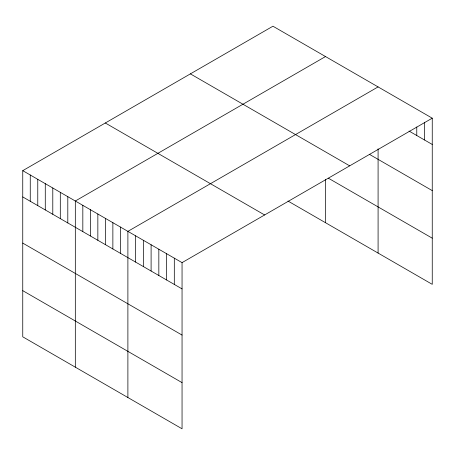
<?xml version="1.0" encoding="UTF-8"?>
<svg xmlns="http://www.w3.org/2000/svg" width="455" height="455" viewBox="0 0 455 455"><rect width="100%" height="100%" fill="white"/><g stroke="black" fill="none" stroke-linecap="round" stroke-linejoin="round"><path stroke-width="0.68" d="M22.75 170.659L182.051 262.632L182.051 428.792L22.75 336.819L22.75 170.659L272.949 26.208L432.25 118.181L432.25 284.341L287.969 201.042M325.518 56.556L75.32 201.008L75.32 367.174M378.088 86.911L127.889 231.362L127.889 397.522M182.051 262.632L432.25 118.181M409.039 131.051L432.25 144.451M369.42 154.342L432.25 190.617M190.383 73.875L349.685 165.847M328.408 178.224L432.25 238.175M105.315 122.992L264.617 214.959M22.75 196.935L182.051 288.902M22.75 243.095L182.051 335.068M22.75 290.66L182.051 382.632M424.515 122.23L424.515 139.986M416.774 126.996L416.774 135.516M378.088 148.853L378.088 253.071M325.518 179.355L325.518 222.722M174.31 258.161L174.31 284.438M166.575 253.697L166.575 279.973M158.835 249.226L158.835 275.502M151.1 244.762L151.1 271.038M143.365 240.297L143.365 266.567M135.624 235.826L135.624 262.103M120.376 227.022L120.376 253.298M112.868 222.688L112.868 248.965M105.361 218.355L105.361 244.625M97.848 214.015L97.848 240.291M90.34 209.681L90.34 235.957M82.827 205.347L82.827 231.618M67.806 196.674L67.806 222.95M60.299 192.34L60.299 218.61M52.791 188L52.791 214.277M45.278 183.666L45.278 209.943M37.771 179.333L37.771 205.603M30.258 174.993L30.258 201.269"/></g></svg>
